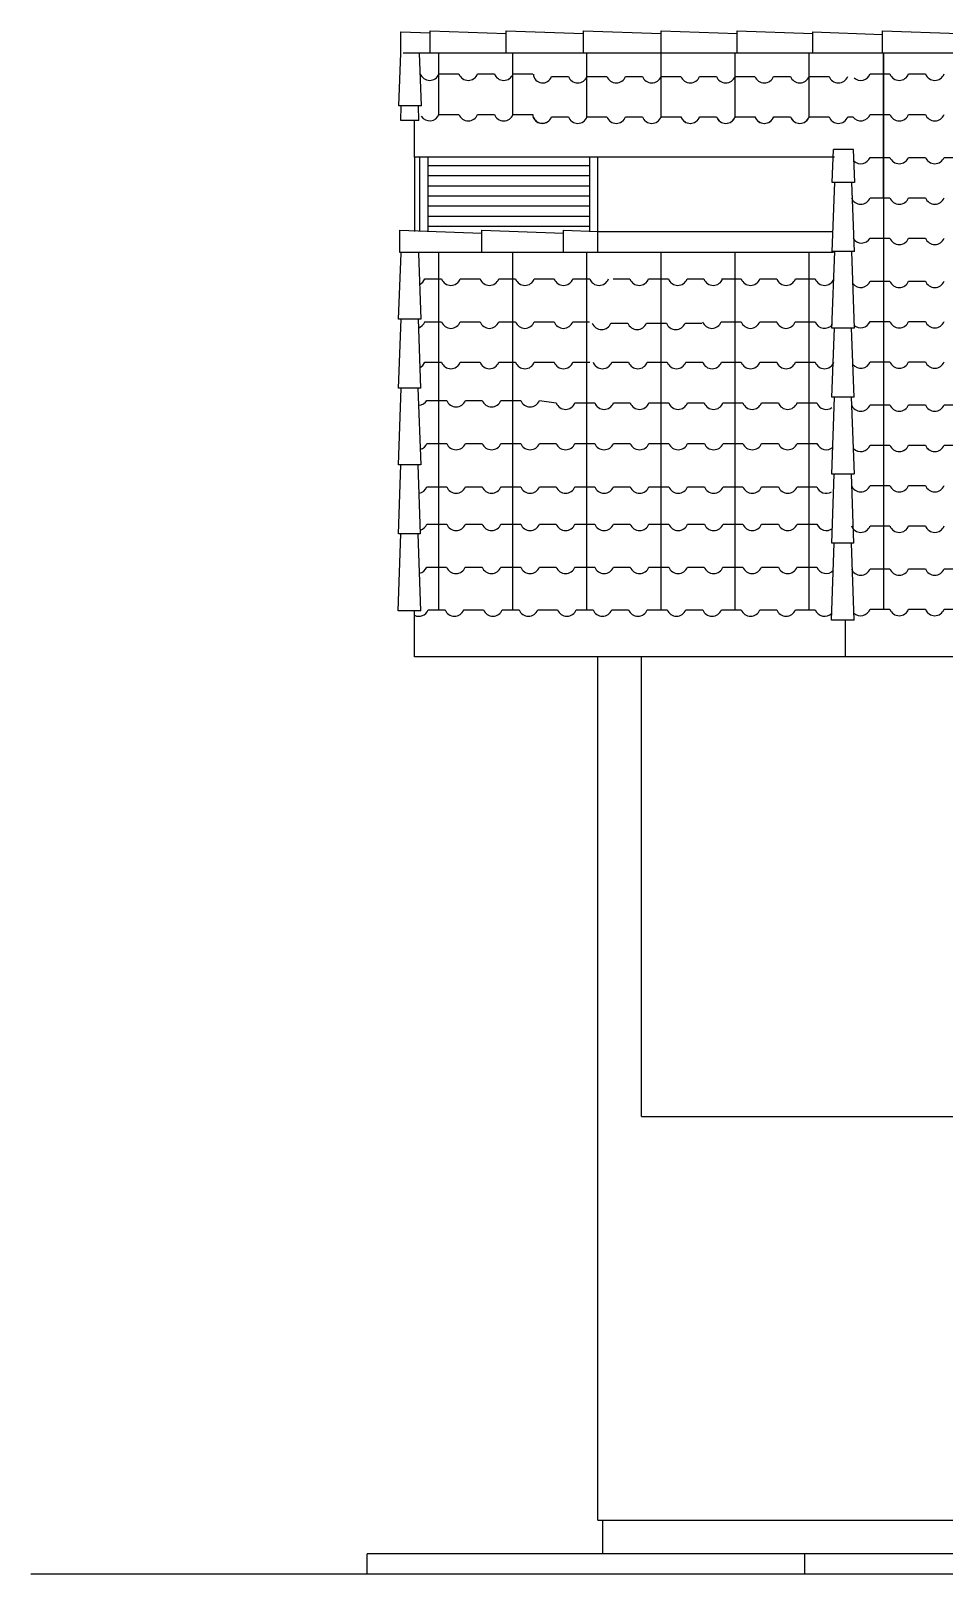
# Model space of a CAD drawing. Extents: x 121.8 to 221.5, y 86.6 to 106.4.
# Drawn here: x 181.312 to 184.025, y 88.346 to 92.931 of the extents above; entities that cross this region are included whole.
import ezdxf

# ---------------------------------------------------------------- set-up
doc = ezdxf.new("R2010")
doc.units = 0
doc.header["$LTSCALE"] = 15
for name, color, linetype in [('CONCRETO', 5, 'CONTINUOUS'), ('CORTE', 244, 'CONTINUOUS'), ('CORTETERRA', 244, 'CONTINUOUS'), ('PAREDE', 7, 'CONTINUOUS'), ('TELHADO', 20, 'CONTINUOUS'), ('VISTAL', 30, 'CONTINUOUS'), ('VISTAP', 244, 'CONTINUOUS')]:
    doc.layers.add(name, color=color, linetype=linetype)

msp = doc.modelspace()

# ---------------------------------------------------------------- linework, layer by layer
at = {"layer": 'CONCRETO', "color": 5}
msp.add_line((189.9512, 88.4064), (183.6112, 88.4064), dxfattribs=at)
at = {"layer": 'CORTE', "color": 1, "linetype": 'CONTINUOUS'}
for p, q in [((183.8453, 92.8655), (183.8453, 92.4356)), ((183.8453, 92.8655), (183.8453, 92.4356)), ((183.8453, 92.8655), (183.8453, 92.4356)), ((183.8453, 92.8655), (183.8453, 92.5633)), ((182.5246, 92.8033), (182.5644, 92.8033)), ((182.5246, 92.8033), (182.5644, 92.8033)), ((182.5644, 92.8033), (182.5837, 92.8033)), ((182.6391, 92.8033), (182.6892, 92.8033)), ((182.7446, 92.8033), (182.7844, 92.8033)), ((182.7844, 92.8033), (182.8037, 92.8033)), ((183.8055, 92.8033), (183.8453, 92.8033)), ((183.8055, 92.8033), (183.8453, 92.8033)), ((183.8453, 92.8033), (183.8646, 92.8033)), ((183.9199, 92.8033), (183.9701, 92.8033)), ((182.8589, 92.7956), (182.909, 92.7956)), ((182.9644, 92.7956), (183.0042, 92.7956)), ((183.0042, 92.7956), (183.0235, 92.7956)), ((183.0789, 92.7956), (183.129, 92.7956)), ((183.1844, 92.7956), (183.2242, 92.7956)), ((183.2242, 92.7956), (183.2435, 92.7956)), ((183.2989, 92.7956), (183.349, 92.7956)), ((183.4044, 92.7956), (183.4442, 92.7956)), ((183.4442, 92.7956), (183.4635, 92.7956)), ((183.5189, 92.7956), (183.569, 92.7956)), ((183.6244, 92.7956), (183.6642, 92.7956)), ((183.6244, 92.7956), (183.6642, 92.7956)), ((183.6244, 92.7956), (183.6642, 92.7956)), ((183.6642, 92.7956), (183.6835, 92.7956)), ((182.5246, 92.6833), (182.5644, 92.6833)), ((182.5246, 92.6833), (182.5644, 92.6833)), ((182.5644, 92.6833), (182.5837, 92.6833)), ((182.6391, 92.6833), (182.6892, 92.6833)), ((182.7446, 92.6833), (182.7844, 92.6833)), ((182.7844, 92.6833), (182.8037, 92.6833)), ((182.8589, 92.6756), (182.909, 92.6756)), ((182.8591, 92.6756), (182.9092, 92.6756)), ((182.9644, 92.6756), (183.0042, 92.6756)), ((182.9646, 92.6756), (183.0044, 92.6756)), ((183.0042, 92.6756), (183.0235, 92.6756)), ((183.0044, 92.6756), (183.0237, 92.6756)), ((183.0789, 92.6756), (183.129, 92.6756)), ((183.0791, 92.6756), (183.1292, 92.6756)), ((183.1844, 92.6756), (183.2242, 92.6756)), ((183.1846, 92.6756), (183.2244, 92.6756)), ((183.2242, 92.6756), (183.2435, 92.6756)), ((183.2244, 92.6756), (183.2437, 92.6756)), ((183.2989, 92.6756), (183.349, 92.6756)), ((183.2991, 92.6756), (183.3492, 92.6756)), ((183.4044, 92.6756), (183.4442, 92.6756)), ((183.4046, 92.6756), (183.4444, 92.6756)), ((183.4442, 92.6756), (183.4635, 92.6756)), ((183.4444, 92.6756), (183.4637, 92.6756)), ((183.5189, 92.6756), (183.569, 92.6756)), ((183.5191, 92.6756), (183.5692, 92.6756)), ((183.6244, 92.6756), (183.6642, 92.6756)), ((183.6244, 92.6756), (183.6644, 92.6756)), ((183.6244, 92.6756), (183.6642, 92.6756)), ((183.6246, 92.6756), (183.6644, 92.6756)), ((183.6246, 92.6756), (183.6644, 92.6756)), ((183.6246, 92.6756), (183.6644, 92.6756)), ((183.6642, 92.6756), (183.6835, 92.6756)), ((183.6644, 92.6756), (183.6837, 92.6756)), ((183.7389, 92.6756), (183.7544, 92.6756)), ((183.8055, 92.6833), (183.8453, 92.6833)), ((183.8055, 92.6833), (183.8453, 92.6833)), ((183.8453, 92.6833), (183.8646, 92.6833)), ((183.9199, 92.6833), (183.9701, 92.6833)), ((183.8053, 92.5556), (183.8451, 92.5556)), ((183.8053, 92.5556), (183.8451, 92.5556)), ((183.8451, 92.5556), (183.8644, 92.5556)), ((183.9197, 92.5556), (183.9699, 92.5556)), ((184.0253, 92.5556), (184.0651, 92.5556)), ((183.8055, 92.4356), (183.8453, 92.4356)), ((183.8055, 92.4356), (183.8453, 92.4356)), ((183.8055, 92.4356), (183.8453, 92.4356)), ((183.8055, 92.4356), (183.8453, 92.4356)), ((183.8055, 92.4356), (183.8453, 92.4356)), ((183.8055, 92.4356), (183.8453, 92.4356)), ((183.8453, 92.4356), (183.8453, 91.7004)), ((183.8453, 92.4356), (183.8646, 92.4356)), ((183.8453, 92.4356), (183.8646, 92.4356)), ((183.9199, 92.4356), (183.9701, 92.4356)), ((183.9199, 92.4356), (183.9701, 92.4356)), ((183.8055, 92.3156), (183.8453, 92.3156)), ((183.8055, 92.3156), (183.8453, 92.3156)), ((183.8055, 92.3156), (183.8453, 92.3156)), ((183.8453, 92.3156), (183.8646, 92.3156)), ((183.9199, 92.3156), (183.9701, 92.3156)), ((183.8055, 92.188), (183.8453, 92.188)), ((183.8055, 92.188), (183.8453, 92.188)), ((183.8055, 92.188), (183.8453, 92.188)), ((183.8055, 92.188), (183.8453, 92.188)), ((183.8453, 92.188), (183.8646, 92.188)), ((183.8453, 92.188), (183.8646, 92.188)), ((183.8453, 92.188), (183.8646, 92.188)), ((183.8453, 92.188), (183.8646, 92.188)), ((183.9199, 92.188), (183.9701, 92.188)), ((183.9199, 92.188), (183.9701, 92.188)), ((183.8055, 92.068), (183.8453, 92.068)), ((183.8055, 92.068), (183.8453, 92.068)), ((183.8453, 92.068), (183.8646, 92.068)), ((183.8453, 92.068), (183.8646, 92.068)), ((183.9199, 92.068), (183.9701, 92.068)), ((183.8055, 91.948), (183.8453, 91.948)), ((183.8055, 91.948), (183.8453, 91.948)), ((183.8453, 91.948), (183.8646, 91.948)), ((183.8453, 91.948), (183.8646, 91.948)), ((183.9199, 91.948), (183.9701, 91.948)), ((183.8053, 91.8204), (183.8451, 91.8204)), ((183.8053, 91.8204), (183.8451, 91.8204)), ((183.8451, 91.8204), (183.8644, 91.8204)), ((183.8451, 91.8204), (183.8644, 91.8204)), ((183.9197, 91.8204), (183.9699, 91.8204)), ((184.0253, 91.8204), (184.0651, 91.8204)), ((183.8053, 91.7004), (183.8451, 91.7004)), ((183.8053, 91.7004), (183.8451, 91.7004)), ((183.8055, 91.7004), (183.8453, 91.7004)), ((183.8055, 91.7004), (183.8453, 91.7004)), ((183.8451, 91.7004), (183.8644, 91.7004)), ((183.8451, 91.7004), (183.8644, 91.7004)), ((183.8453, 91.7004), (183.8453, 91.2128)), ((183.8453, 91.7004), (183.8646, 91.7004)), ((183.8453, 91.7004), (183.8453, 91.2128)), ((183.8453, 91.7004), (183.8646, 91.7004)), ((183.9197, 91.7004), (183.9699, 91.7004)), ((183.9199, 91.7004), (183.9701, 91.7004)), ((184.0253, 91.7004), (184.0651, 91.7004)), ((183.8055, 91.5804), (183.8453, 91.5804)), ((183.8055, 91.5804), (183.8453, 91.5804)), ((183.8453, 91.5804), (183.8646, 91.5804)), ((183.8453, 91.5804), (183.8646, 91.5804)), ((183.9199, 91.5804), (183.9701, 91.5804)), ((183.8055, 91.4604), (183.8453, 91.4604)), ((183.8055, 91.4604), (183.8453, 91.4604)), ((183.8453, 91.4604), (183.8646, 91.4604)), ((183.8453, 91.4604), (183.8646, 91.4604)), ((183.9199, 91.4604), (183.9701, 91.4604)), ((183.8053, 91.3328), (183.8451, 91.3328)), ((183.8053, 91.3328), (183.8451, 91.3328)), ((183.8451, 91.3328), (183.8644, 91.3328)), ((183.8451, 91.3328), (183.8644, 91.3328)), ((183.9197, 91.3328), (183.9699, 91.3328)), ((184.0253, 91.3328), (184.0651, 91.3328)), ((183.8053, 91.2128), (183.8451, 91.2128)), ((183.8053, 91.2128), (183.8451, 91.2128)), ((183.8451, 91.2128), (183.8644, 91.2128)), ((183.8451, 91.2128), (183.8644, 91.2128)), ((183.9197, 91.2128), (183.9699, 91.2128)), ((184.0253, 91.2128), (184.0651, 91.2128))]:
    msp.add_line(p, q, dxfattribs=at)
for centre, radius, start, end in [((182.4969, 92.8139), 0.0297, 199.82, 338.9483), ((182.6114, 92.8139), 0.0297, 201.0517, 338.9483), ((182.7169, 92.8139), 0.0297, 201.0517, 338.9483), ((182.8326, 92.8043), 0.0277, 184.0528, 341.8558), ((183.7778, 92.8139), 0.0297, 227.5842, 338.9483), ((183.8923, 92.8139), 0.0297, 201.0517, 338.9483), ((183.9978, 92.8139), 0.0297, 201.0517, 338.9483), ((182.9367, 92.8063), 0.0297, 201.0517, 338.9483), ((183.0512, 92.8063), 0.0297, 201.0517, 338.9483), ((183.1567, 92.8063), 0.0297, 201.0517, 338.9483), ((183.2712, 92.8063), 0.0297, 201.0517, 338.9483), ((183.3767, 92.8063), 0.0297, 201.0517, 338.9483), ((183.4912, 92.8063), 0.0297, 201.0517, 338.9483), ((183.5967, 92.8063), 0.0297, 201.0517, 338.9483), ((183.7112, 92.8063), 0.0297, 201.0517, 338.9483), ((182.4969, 92.6939), 0.0297, 213.48, 338.9483), ((182.6114, 92.6939), 0.0297, 201.0517, 338.9483), ((182.7169, 92.6939), 0.0297, 201.0517, 338.9483), ((182.8319, 92.6856), 0.0289, 184.6744, 339.9327), ((182.8312, 92.6863), 0.0297, 201.0517, 338.9483), ((182.9367, 92.6863), 0.0297, 201.0517, 338.9483), ((182.9369, 92.6863), 0.0297, 201.0517, 338.9483), ((183.0512, 92.6863), 0.0297, 201.0517, 338.9483), ((183.0514, 92.6863), 0.0297, 201.0517, 338.9483), ((183.1567, 92.6863), 0.0297, 201.0517, 338.9483), ((183.1569, 92.6863), 0.0297, 201.0517, 338.9483), ((183.2712, 92.6863), 0.0297, 201.0517, 338.9483), ((183.2714, 92.6863), 0.0297, 201.0517, 338.9483), ((183.3767, 92.6863), 0.0297, 201.0517, 338.9483), ((183.3769, 92.6863), 0.0297, 201.0517, 338.9483), ((183.4912, 92.6863), 0.0297, 201.0517, 338.9483), ((183.4914, 92.6863), 0.0297, 201.0517, 338.9483), ((183.5967, 92.6863), 0.0297, 201.0517, 338.9483), ((183.5969, 92.6863), 0.0297, 201.0517, 338.9483), ((183.7112, 92.6863), 0.0297, 201.0517, 338.9483), ((183.7114, 92.6863), 0.0297, 201.0517, 338.9483), ((183.7778, 92.6939), 0.0297, 218.0153, 338.9483), ((183.8923, 92.6939), 0.0297, 201.0517, 338.9483), ((183.9978, 92.6939), 0.0297, 201.0517, 338.9483), ((183.7776, 92.5663), 0.0297, 228.267, 338.9483), ((183.8921, 92.5663), 0.0297, 201.0517, 338.9483), ((183.9976, 92.5663), 0.0297, 201.0517, 338.9483), ((183.7778, 92.4463), 0.0297, 201.0517, 338.9483), ((183.7778, 92.4463), 0.0297, 201.0517, 338.9483), ((183.8923, 92.4463), 0.0297, 201.0517, 338.9483), ((183.8923, 92.4463), 0.0297, 201.0517, 338.9483), ((183.9978, 92.4463), 0.0297, 201.0517, 338.9483), ((183.9978, 92.4463), 0.0297, 201.0517, 338.9483), ((183.78, 92.3308), 0.0297, 212.4819, 329.2488), ((183.8923, 92.3263), 0.0297, 201.0517, 338.9483), ((183.9978, 92.3263), 0.0297, 201.0517, 338.9483), ((183.7778, 92.1987), 0.0297, 218.9533, 338.9483), ((183.7778, 92.1987), 0.0297, 218.9533, 338.9483), ((183.8923, 92.1987), 0.0297, 201.0517, 338.9483), ((183.8923, 92.1987), 0.0297, 201.0517, 338.9483), ((183.9978, 92.1987), 0.0297, 201.0517, 338.9483), ((183.9978, 92.1987), 0.0297, 201.0517, 338.9483), ((183.7778, 92.0787), 0.0297, 226.1598, 338.9483), ((183.8923, 92.0787), 0.0297, 201.0517, 338.9483), ((183.9978, 92.0787), 0.0297, 201.0517, 338.9483), ((183.7778, 91.9587), 0.0297, 218.5427, 338.9483), ((183.8923, 91.9587), 0.0297, 201.0517, 338.9483), ((183.9978, 91.9587), 0.0297, 201.0517, 338.9483), ((183.7776, 91.8311), 0.0297, 201.0517, 338.9483), ((183.8921, 91.8311), 0.0297, 201.0517, 338.9483), ((183.9976, 91.8311), 0.0297, 201.0517, 338.9483), ((183.7776, 91.7111), 0.0297, 223.3922, 338.9483), ((183.7778, 91.7111), 0.0297, 222.8171, 338.9483), ((183.8921, 91.7111), 0.0297, 201.0517, 338.9483), ((183.8923, 91.7111), 0.0297, 201.0517, 338.9483), ((183.9976, 91.7111), 0.0297, 201.0517, 338.9483), ((183.9978, 91.7111), 0.0297, 201.0517, 338.9483), ((183.7778, 91.5911), 0.0297, 201.0517, 338.9483), ((183.8923, 91.5911), 0.0297, 201.0517, 338.9483), ((183.9978, 91.5911), 0.0297, 201.0517, 338.9483), ((183.7778, 91.4711), 0.0297, 201.0517, 338.9483), ((183.8923, 91.4711), 0.0297, 201.0517, 338.9483), ((183.9978, 91.4711), 0.0297, 201.0517, 338.9483), ((183.7776, 91.3435), 0.0297, 201.0517, 338.9483), ((183.8921, 91.3435), 0.0297, 201.0517, 338.9483), ((183.9976, 91.3435), 0.0297, 201.0517, 338.9483), ((183.7776, 91.2235), 0.0297, 226.9371, 338.9483), ((183.8921, 91.2235), 0.0297, 201.0517, 338.9483), ((183.9976, 91.2235), 0.0297, 201.0517, 338.9483)]:
    msp.add_arc(centre, radius, start, end, dxfattribs=at)
at = {"layer": 'CORTETERRA', "color": 3}
msp.add_line((191.7562, 88.3464), (181.3121, 88.3464), dxfattribs=at)
at = {"layer": 'PAREDE', "color": 1}
msp.add_line((183.7328, 91.0712), (183.7328, 91.1808), dxfattribs=at)
at = {"layer": 'PAREDE', "color": 5}
msp.add_line((183.6112, 88.3464), (183.6112, 88.4064), dxfattribs=at)
at = {"layer": 'TELHADO', "color": 1, "linetype": 'CONTINUOUS'}
for p, q in [((182.5233, 92.8655), (182.5233, 92.6803)), ((182.7433, 92.8655), (182.7433, 92.6803)), ((182.9633, 92.8655), (182.9633, 92.6727)), ((183.1833, 92.8655), (183.1833, 92.6727)), ((183.4033, 92.8655), (183.4033, 92.6727)), ((183.6233, 92.8655), (183.6233, 92.6727)), ((183.6994, 92.5563), (182.4518, 92.5563))]:
    msp.add_line(p, q, dxfattribs=at)
at = {"layer": 'TELHADO', "linetype": 'CONTINUOUS'}
msp.add_line((182.4518, 92.5563), (182.4518, 92.6649), dxfattribs=at)
at = {"layer": 'VISTAL', "linetype": 'CONTINUOUS'}
for p, q in [((182.4518, 92.5563), (182.4518, 92.3355)), ((182.4668, 92.5563), (182.4668, 92.3355)), ((182.4918, 92.5563), (182.4918, 92.3355)), ((182.4918, 92.5313), (182.9714, 92.5313)), ((182.9714, 92.5563), (182.9714, 92.3355)), ((182.4918, 92.5013), (182.9714, 92.5013)), ((182.4918, 92.4713), (182.9714, 92.4713)), ((182.4918, 92.4413), (182.9714, 92.4413)), ((182.4918, 92.4113), (182.9714, 92.4113)), ((182.4918, 92.3813), (182.9714, 92.3813)), ((182.4918, 92.3513), (182.9714, 92.3513))]:
    msp.add_line(p, q, dxfattribs=at)
at = {"layer": 'VISTAL', "color": 1, "linetype": 'CONTINUOUS'}
msp.add_line((189.6914, 91.0712), (183.724, 91.0712), dxfattribs=at)
at = {"layer": 'VISTAP', "color": 1, "linetype": 'CONTINUOUS'}
for p, q in [((182.411, 92.9283), (182.498, 92.9251)), ((182.411, 92.8655), (182.411, 92.9283)), ((182.498, 92.9314), (182.7244, 92.9232)), ((182.498, 92.8655), (182.498, 92.9314)), ((182.7244, 92.9314), (182.9544, 92.9231)), ((182.7244, 92.8655), (182.7244, 92.9314)), ((182.9544, 92.9314), (183.1844, 92.9231)), ((182.9544, 92.8655), (182.9544, 92.9314)), ((183.1844, 92.9314), (183.4108, 92.9232)), ((183.1844, 92.8655), (183.1844, 92.9314)), ((183.4108, 92.9314), (183.6354, 92.9233)), ((183.4108, 92.8655), (183.4108, 92.9314)), ((183.6354, 92.9283), (183.8428, 92.9208)), ((183.6354, 92.8655), (183.6354, 92.9283)), ((183.8428, 92.9314), (184.0692, 92.9232)), ((183.8428, 92.8655), (183.8428, 92.9314)), ((182.4052, 92.7089), (182.4109, 92.8655)), ((185.942, 92.8655), (182.4183, 92.8655)), ((182.4724, 92.7089), (182.4668, 92.8655)), ((183.8453, 92.4356), (183.8453, 92.8655)), ((182.4724, 92.7089), (182.4052, 92.7089)), ((182.4112, 92.6649), (182.4127, 92.7089)), ((182.4651, 92.6649), (182.4112, 92.6649)), ((182.4651, 92.6649), (182.4635, 92.7089)), ((183.6929, 92.4813), (183.6964, 92.5791)), ((183.7566, 92.5791), (183.6964, 92.5791)), ((183.7601, 92.4813), (183.7566, 92.5791)), ((183.6929, 92.2763), (183.7003, 92.4813)), ((183.7588, 92.4813), (183.6929, 92.4813)), ((183.7588, 92.2763), (183.7514, 92.4813)), ((183.6922, 92.0478), (183.7004, 92.2763)), ((183.7588, 92.2763), (183.6929, 92.2763)), ((183.7595, 92.0478), (183.7512, 92.2763)), ((183.6922, 91.8428), (183.6996, 92.0478)), ((183.7581, 92.0478), (183.6922, 92.0478)), ((183.7581, 91.8428), (183.7507, 92.0478)), ((183.6915, 91.6143), (183.6998, 91.8428)), ((183.7581, 91.8428), (183.6922, 91.8428)), ((183.7588, 91.6143), (183.7505, 91.8428)), ((183.6915, 91.4093), (183.6989, 91.6143)), ((183.7574, 91.6143), (183.6915, 91.6143)), ((183.7574, 91.4093), (183.75, 91.6143)), ((183.6908, 91.1808), (183.6991, 91.4093)), ((183.7574, 91.4093), (183.6915, 91.4093)), ((183.7581, 91.1808), (183.7499, 91.4093)), ((183.7582, 91.1808), (183.6908, 91.1808))]:
    msp.add_line(p, q, dxfattribs=at)
at = {"layer": 'VISTAP', "color": 244, "linetype": 'CONTINUOUS'}
for p, q in [((182.9962, 92.2729), (182.9962, 92.5563)), ((182.4081, 92.3389), (182.6523, 92.3301)), ((182.4081, 92.2729), (182.4081, 92.3389)), ((182.6523, 92.3388), (182.8946, 92.33)), ((182.6523, 92.2729), (182.6523, 92.3388)), ((182.8946, 92.3388), (182.9962, 92.3351)), ((182.8946, 92.2729), (182.8946, 92.3388)), ((182.4048, 92.0752), (182.4119, 92.2712)), ((183.6972, 92.2729), (182.408, 92.2729)), ((182.472, 92.0752), (182.4649, 92.2712)), ((182.5233, 92.2729), (182.5233, 91.9462)), ((182.7433, 92.2729), (182.7433, 91.9462)), ((182.9633, 92.2729), (182.9633, 91.9462)), ((183.1833, 92.2729), (183.1833, 91.9466)), ((183.4033, 92.2729), (183.4033, 91.9466)), ((183.6233, 92.2729), (183.6233, 91.9466)), ((182.4822, 92.1943), (182.5324, 92.1943)), ((182.5878, 92.1943), (182.6276, 92.1943)), ((182.5878, 92.1943), (182.6276, 92.1943)), ((182.624, 92.1943), (182.6276, 92.1943)), ((182.6276, 92.1943), (182.6469, 92.1943)), ((182.6276, 92.1943), (182.6469, 92.1943)), ((182.7022, 92.1943), (182.7524, 92.1943)), ((182.8078, 92.1943), (182.8476, 92.1943)), ((182.8078, 92.1943), (182.8476, 92.1943)), ((182.8476, 92.1943), (182.8669, 92.1943)), ((182.9222, 92.1943), (182.9724, 92.1943)), ((183.0417, 92.1943), (183.0919, 92.1943)), ((183.1473, 92.1943), (183.1871, 92.1943)), ((183.1473, 92.1943), (183.1871, 92.1943)), ((183.1871, 92.1943), (183.2064, 92.1943)), ((183.2617, 92.1943), (183.3119, 92.1943)), ((183.3635, 92.1943), (183.4033, 92.1943)), ((183.4033, 92.1943), (183.4226, 92.1943)), ((183.4779, 92.1943), (183.5281, 92.1943)), ((183.5835, 92.1943), (183.6233, 92.1943)), ((183.6233, 92.1943), (183.6426, 92.1943)), ((182.4707, 92.0752), (182.4048, 92.0752)), ((182.4048, 91.8702), (182.4122, 92.0752)), ((182.4707, 91.8702), (182.4633, 92.0752)), ((182.482, 92.0666), (182.5322, 92.0666)), ((182.5876, 92.0666), (182.6274, 92.0666)), ((182.5876, 92.0666), (182.6274, 92.0666)), ((182.621, 92.0666), (182.6274, 92.0666)), ((182.6274, 92.0666), (182.6467, 92.0666)), ((182.6274, 92.0666), (182.6467, 92.0666)), ((182.702, 92.0666), (182.7522, 92.0666)), ((182.8076, 92.0666), (182.8474, 92.0666)), ((182.8076, 92.0666), (182.8474, 92.0666)), ((182.8474, 92.0666), (182.8667, 92.0666)), ((182.922, 92.0666), (182.9722, 92.0666)), ((183.0356, 92.0631), (183.0857, 92.0631)), ((183.1411, 92.0631), (183.1809, 92.0631)), ((183.1411, 92.0631), (183.1809, 92.0631)), ((183.1809, 92.0631), (183.2002, 92.0631)), ((183.2556, 92.0631), (183.3057, 92.0631)), ((183.3633, 92.0666), (183.4031, 92.0666)), ((183.4031, 92.0666), (183.4224, 92.0666)), ((183.4777, 92.0666), (183.5279, 92.0666)), ((183.5833, 92.0666), (183.6231, 92.0666)), ((183.6231, 92.0666), (183.6424, 92.0666)), ((182.4822, 91.9466), (182.5324, 91.9466)), ((182.4822, 91.9466), (182.5324, 91.9466)), ((182.5233, 91.9462), (182.5233, 91.2106)), ((182.5878, 91.9466), (182.6276, 91.9466)), ((182.5878, 91.9466), (182.6276, 91.9466)), ((182.5878, 91.9466), (182.6276, 91.9466)), ((182.5878, 91.9466), (182.6276, 91.9466)), ((182.6254, 91.9466), (182.6276, 91.9466)), ((182.6254, 91.9466), (182.6276, 91.9466)), ((182.6276, 91.9466), (182.6469, 91.9466)), ((182.6276, 91.9466), (182.6469, 91.9466)), ((182.6276, 91.9466), (182.6469, 91.9466)), ((182.6276, 91.9466), (182.6469, 91.9466)), ((182.7022, 91.9466), (182.7524, 91.9466)), ((182.7022, 91.9466), (182.7524, 91.9466)), ((182.7433, 91.9462), (182.7433, 91.2106)), ((182.8078, 91.9466), (182.8476, 91.9466)), ((182.8078, 91.9466), (182.8476, 91.9466)), ((182.8078, 91.9466), (182.8476, 91.9466)), ((182.8078, 91.9466), (182.8476, 91.9466)), ((182.8476, 91.9466), (182.8669, 91.9466)), ((182.8476, 91.9466), (182.8669, 91.9466)), ((182.9222, 91.9466), (182.9724, 91.9466)), ((182.9633, 91.9462), (182.9633, 91.2106)), ((183.0379, 91.9466), (183.0881, 91.9466)), ((183.0379, 91.9466), (183.0881, 91.9466)), ((183.1435, 91.9466), (183.1833, 91.9466)), ((183.1435, 91.9466), (183.1833, 91.9466)), ((183.1435, 91.9466), (183.1833, 91.9466)), ((183.1435, 91.9466), (183.1833, 91.9466)), ((183.1833, 91.9466), (183.1833, 91.211)), ((183.1833, 91.9466), (183.2026, 91.9466)), ((183.1833, 91.9466), (183.2026, 91.9466)), ((183.2579, 91.9466), (183.3081, 91.9466)), ((183.3635, 91.9466), (183.4033, 91.9466)), ((183.3635, 91.9466), (183.4033, 91.9466)), ((183.4033, 91.9466), (183.4226, 91.9466)), ((183.4033, 91.9466), (183.4226, 91.9466)), ((183.4033, 91.9466), (183.4033, 91.211)), ((183.4779, 91.9466), (183.5281, 91.9466)), ((183.4779, 91.9466), (183.5281, 91.9466)), ((183.5835, 91.9466), (183.6233, 91.9466)), ((183.5835, 91.9466), (183.6233, 91.9466)), ((183.6233, 91.9466), (183.6426, 91.9466)), ((183.6233, 91.9466), (183.6426, 91.9466)), ((183.6233, 91.9466), (183.6233, 91.211)), ((182.4041, 91.6417), (182.4123, 91.8702)), ((182.4707, 91.8702), (182.4048, 91.8702)), ((182.4714, 91.6418), (182.4631, 91.8702)), ((182.4885, 91.8335), (182.5283, 91.8335)), ((182.4885, 91.8335), (182.5283, 91.8335)), ((182.4885, 91.8335), (182.5283, 91.8335)), ((182.5283, 91.8335), (182.5476, 91.8335)), ((182.603, 91.8335), (182.6531, 91.8335)), ((182.7085, 91.8335), (182.7483, 91.8335)), ((182.7483, 91.8335), (182.7676, 91.8335)), ((182.823, 91.8335), (182.8729, 91.8259)), ((182.9283, 91.8259), (182.9681, 91.8259)), ((182.9681, 91.8259), (182.9874, 91.8259)), ((183.0428, 91.8259), (183.0929, 91.8259)), ((183.1483, 91.8259), (183.1881, 91.8259)), ((183.1881, 91.8259), (183.2074, 91.8259)), ((183.2628, 91.8259), (183.3129, 91.8259)), ((183.3683, 91.8259), (183.4081, 91.8259)), ((183.4081, 91.8259), (183.4274, 91.8259)), ((183.4828, 91.8259), (183.5329, 91.8259)), ((183.5883, 91.8259), (183.6281, 91.8259)), ((183.5883, 91.8259), (183.6281, 91.8259)), ((183.6281, 91.8259), (183.6474, 91.8259)), ((182.4885, 91.7059), (182.5283, 91.7059)), ((182.4885, 91.7059), (182.5283, 91.7059)), ((182.4885, 91.7059), (182.5283, 91.7059)), ((182.4885, 91.7059), (182.5283, 91.7059)), ((182.5283, 91.7059), (182.5476, 91.7059)), ((182.5283, 91.7059), (182.5476, 91.7059)), ((182.5283, 91.7059), (182.5476, 91.7059)), ((182.5283, 91.7059), (182.5476, 91.7059)), ((182.603, 91.7059), (182.6531, 91.7059)), ((182.603, 91.7059), (182.6531, 91.7059)), ((182.7085, 91.7059), (182.7483, 91.7059)), ((182.7085, 91.7059), (182.7483, 91.7059)), ((182.7483, 91.7059), (182.7676, 91.7059)), ((182.7483, 91.7059), (182.7676, 91.7059)), ((182.823, 91.7059), (182.8731, 91.7059)), ((182.823, 91.7059), (182.8731, 91.7059)), ((182.9285, 91.7059), (182.9683, 91.7059)), ((182.9285, 91.7059), (182.9683, 91.7059)), ((182.9683, 91.7059), (182.9876, 91.7059)), ((182.9683, 91.7059), (182.9876, 91.7059)), ((183.043, 91.7059), (183.0931, 91.7059)), ((183.043, 91.7059), (183.0931, 91.7059)), ((183.1485, 91.7059), (183.1883, 91.7059)), ((183.1485, 91.7059), (183.1883, 91.7059)), ((183.1883, 91.7059), (183.2076, 91.7059)), ((183.1883, 91.7059), (183.2076, 91.7059)), ((183.263, 91.7059), (183.3131, 91.7059)), ((183.263, 91.7059), (183.3131, 91.7059)), ((183.3685, 91.7059), (183.4083, 91.7059)), ((183.3685, 91.7059), (183.4083, 91.7059)), ((183.4083, 91.7059), (183.4276, 91.7059)), ((183.4083, 91.7059), (183.4276, 91.7059)), ((183.483, 91.7059), (183.5331, 91.7059)), ((183.483, 91.7059), (183.5331, 91.7059)), ((183.5885, 91.7059), (183.6283, 91.7059)), ((183.5885, 91.7059), (183.6283, 91.7059)), ((183.5885, 91.7059), (183.6283, 91.7059)), ((183.5885, 91.7059), (183.6283, 91.7059)), ((183.5885, 91.7059), (183.6283, 91.7059)), ((183.5885, 91.7059), (183.6283, 91.7059)), ((183.6283, 91.7059), (183.6476, 91.7059)), ((183.6283, 91.7059), (183.6476, 91.7059)), ((182.4041, 91.4367), (182.4115, 91.6417)), ((182.47, 91.6417), (182.4041, 91.6417)), ((182.47, 91.4367), (182.4626, 91.6417)), ((182.4885, 91.5765), (182.5283, 91.5765)), ((182.4885, 91.5765), (182.5283, 91.5765)), ((182.5283, 91.5765), (182.5476, 91.5765)), ((182.5283, 91.5765), (182.5476, 91.5765)), ((182.603, 91.5765), (182.6531, 91.5765)), ((182.7085, 91.5765), (182.7483, 91.5765)), ((182.7483, 91.5765), (182.7676, 91.5765)), ((182.823, 91.5765), (182.8731, 91.5765)), ((182.9285, 91.5765), (182.9683, 91.5765)), ((182.9683, 91.5765), (182.9876, 91.5765)), ((183.043, 91.5765), (183.0931, 91.5765)), ((183.1485, 91.5765), (183.1883, 91.5765)), ((183.1883, 91.5765), (183.2076, 91.5765)), ((183.263, 91.5765), (183.3131, 91.5765)), ((183.3685, 91.5765), (183.4083, 91.5765)), ((183.4083, 91.5765), (183.4276, 91.5765)), ((183.483, 91.5765), (183.5331, 91.5765)), ((183.5885, 91.5765), (183.6283, 91.5765)), ((183.5885, 91.5765), (183.6283, 91.5765)), ((183.5885, 91.5765), (183.6283, 91.5765)), ((183.6283, 91.5765), (183.6476, 91.5765)), ((182.4034, 91.2083), (182.4117, 91.4367)), ((182.47, 91.4367), (182.4041, 91.4367)), ((182.4707, 91.2083), (182.4624, 91.4367)), ((182.4885, 91.4659), (182.5283, 91.4659)), ((182.4885, 91.4659), (182.5283, 91.4659)), ((182.5283, 91.4659), (182.5476, 91.4659)), ((182.5283, 91.4659), (182.5476, 91.4659)), ((182.603, 91.4659), (182.6531, 91.4659)), ((182.7085, 91.4659), (182.7483, 91.4659)), ((182.7483, 91.4659), (182.7676, 91.4659)), ((182.823, 91.4659), (182.8731, 91.4659)), ((182.9285, 91.4659), (182.9683, 91.4659)), ((182.9683, 91.4659), (182.9876, 91.4659)), ((183.043, 91.4659), (183.0931, 91.4659)), ((183.1485, 91.4659), (183.1883, 91.4659)), ((183.1883, 91.4659), (183.2076, 91.4659)), ((183.263, 91.4659), (183.3131, 91.4659)), ((183.3685, 91.4659), (183.4083, 91.4659)), ((183.4083, 91.4659), (183.4276, 91.4659)), ((183.483, 91.4659), (183.5331, 91.4659)), ((183.5885, 91.4659), (183.6283, 91.4659)), ((183.5885, 91.4659), (183.6283, 91.4659)), ((183.5885, 91.4659), (183.6283, 91.4659)), ((183.6283, 91.4659), (183.6476, 91.4659)), ((182.4883, 91.3383), (182.5281, 91.3383)), ((182.4883, 91.3383), (182.5281, 91.3383)), ((182.5281, 91.3383), (182.5474, 91.3383)), ((182.5281, 91.3383), (182.5474, 91.3383)), ((182.6028, 91.3383), (182.6529, 91.3383)), ((182.7083, 91.3383), (182.7481, 91.3383)), ((182.7481, 91.3383), (182.7674, 91.3383)), ((182.8228, 91.3383), (182.8729, 91.3383)), ((182.9283, 91.3383), (182.9681, 91.3383)), ((182.9681, 91.3383), (182.9874, 91.3383)), ((183.0428, 91.3383), (183.0929, 91.3383)), ((183.1483, 91.3383), (183.1881, 91.3383)), ((183.1881, 91.3383), (183.2074, 91.3383)), ((183.2628, 91.3383), (183.3129, 91.3383)), ((183.3683, 91.3383), (183.4081, 91.3383)), ((183.4081, 91.3383), (183.4274, 91.3383)), ((183.4828, 91.3383), (183.5329, 91.3383)), ((183.5883, 91.3383), (183.6281, 91.3383)), ((183.5883, 91.3383), (183.6281, 91.3383)), ((183.5883, 91.3383), (183.6281, 91.3383)), ((183.6281, 91.3383), (183.6474, 91.3383)), ((182.4704, 91.2083), (182.4034, 91.2083)), ((182.4518, 91.0712), (182.4518, 91.2083)), ((182.4924, 91.211), (182.5426, 91.211)), ((182.4924, 91.211), (182.5426, 91.211)), ((182.5979, 91.211), (182.6377, 91.211)), ((182.5979, 91.211), (182.6377, 91.211)), ((182.5979, 91.211), (182.6377, 91.211)), ((182.5979, 91.211), (182.6377, 91.211)), ((182.6377, 91.211), (182.657, 91.211)), ((182.6377, 91.211), (182.657, 91.211)), ((182.7124, 91.211), (182.7626, 91.211)), ((182.7124, 91.211), (182.7626, 91.211)), ((182.8179, 91.211), (182.8577, 91.211)), ((182.8179, 91.211), (182.8577, 91.211)), ((182.8577, 91.211), (182.877, 91.211)), ((182.8577, 91.211), (182.877, 91.211)), ((182.9324, 91.211), (182.9826, 91.211)), ((182.9324, 91.211), (182.9826, 91.211)), ((183.0379, 91.211), (183.0881, 91.211)), ((183.0379, 91.211), (183.0881, 91.211)), ((183.1435, 91.211), (183.1833, 91.211)), ((183.1435, 91.211), (183.1833, 91.211)), ((183.1435, 91.211), (183.1833, 91.211)), ((183.1435, 91.211), (183.1833, 91.211)), ((183.1833, 91.211), (183.2026, 91.211)), ((183.1833, 91.211), (183.2026, 91.211)), ((183.2579, 91.211), (183.3081, 91.211)), ((183.2579, 91.211), (183.3081, 91.211)), ((183.3635, 91.211), (183.4033, 91.211)), ((183.3635, 91.211), (183.4033, 91.211)), ((183.4033, 91.211), (183.4226, 91.211)), ((183.4033, 91.211), (183.4226, 91.211)), ((183.4779, 91.211), (183.5281, 91.211)), ((183.4779, 91.211), (183.5281, 91.211)), ((183.5835, 91.211), (183.6233, 91.211)), ((183.5835, 91.211), (183.6233, 91.211)), ((183.6233, 91.211), (183.6426, 91.211)), ((183.6233, 91.211), (183.6426, 91.211)), ((183.724, 91.0712), (182.4518, 91.0712))]:
    msp.add_line(p, q, dxfattribs=at)
at = {"layer": 'VISTAP', "linetype": 'CONTINUOUS'}
for p, q in [((182.9962, 92.3351), (183.695, 92.3351)), ((183.6112, 88.4064), (182.3112, 88.4064))]:
    msp.add_line(p, q, dxfattribs=at)
at = {"layer": 'VISTAP', "color": 244}
for p, q in [((182.9962, 88.5064), (182.9962, 91.0712)), ((183.1262, 89.7064), (183.1262, 91.0712)), ((183.1262, 89.7064), (184.2962, 89.7064)), ((182.9962, 88.5064), (184.2962, 88.5064)), ((183.0112, 88.4064), (183.0112, 88.5064)), ((182.3112, 88.3464), (182.3112, 88.4064))]:
    msp.add_line(p, q, dxfattribs=at)
at = {"layer": 'VISTAP', "color": 244, "linetype": 'CONTINUOUS'}
for centre, start, end in [((182.4546, 92.2049), 297.5447, 338.9483), ((182.5601, 92.2049), 201.0517, 338.9483), ((182.6746, 92.2049), 201.0517, 338.9483), ((182.7801, 92.2049), 201.0517, 338.9483), ((182.8946, 92.2049), 201.0517, 338.9483), ((183.0001, 92.2049), 201.0517, 338.9483), ((183.1196, 92.2049), 201.0517, 338.9483), ((183.2341, 92.2049), 201.0517, 338.9483), ((183.3396, 92.2049), 201.0517, 338.9483), ((183.4503, 92.2049), 201.0517, 338.9483), ((183.5558, 92.2049), 201.0517, 338.9483), ((183.6703, 92.2049), 201.0517, 338.9483), ((182.4544, 92.0773), 289.4235, 338.9483), ((182.5599, 92.0773), 201.0517, 338.9483), ((182.6744, 92.0773), 201.0517, 338.9483), ((182.7799, 92.0773), 201.0517, 338.9483), ((182.8944, 92.0773), 201.0517, 338.9483), ((183.0079, 92.0738), 201.0517, 338.9483), ((183.1134, 92.0738), 201.0517, 338.9483), ((183.2279, 92.0738), 201.0517, 338.9483), ((183.3356, 92.0773), 201.0517, 338.9483), ((183.4501, 92.0773), 201.0517, 338.9483), ((183.5556, 92.0773), 201.0517, 338.9483), ((183.6701, 92.0773), 201.0517, 321.6144), ((182.4546, 91.9573), 297.9937, 338.9483), ((182.4546, 91.9573), 297.9937, 338.9483), ((182.5601, 91.9573), 201.0517, 338.9483), ((182.5601, 91.9573), 201.0517, 338.9483), ((182.6746, 91.9573), 201.0517, 338.9483), ((182.6746, 91.9573), 201.0517, 338.9483), ((182.7801, 91.9573), 201.0517, 338.9483), ((182.7801, 91.9573), 201.0517, 338.9483), ((182.8946, 91.9573), 201.0517, 338.9483), ((182.8946, 91.9573), 201.0517, 338.9483), ((183.0103, 91.9573), 201.0517, 338.9483), ((183.0103, 91.9573), 201.0517, 338.9483), ((183.1158, 91.9573), 201.0517, 338.9483), ((183.1158, 91.9573), 201.0517, 338.9483), ((183.2303, 91.9573), 201.0517, 338.9483), ((183.2303, 91.9573), 201.0517, 338.9483), ((183.3358, 91.9573), 201.0517, 338.9483), ((183.3358, 91.9573), 201.0517, 338.9483), ((183.4503, 91.9573), 201.0517, 338.9483), ((183.4503, 91.9573), 201.0517, 338.9483), ((183.5558, 91.9573), 201.0517, 338.9483), ((183.5558, 91.9573), 201.0517, 338.9483), ((183.6703, 91.9573), 201.0517, 338.9483), ((182.463, 91.8487), 273.8223, 329.2488), ((182.5753, 91.8441), 201.0517, 338.9483), ((182.6808, 91.8441), 201.0517, 338.9483), ((182.7953, 91.8441), 201.0517, 338.9483), ((182.9006, 91.8365), 201.0517, 338.9483), ((183.0151, 91.8365), 201.0517, 338.9483), ((183.1206, 91.8365), 201.0517, 338.9483), ((183.2351, 91.8365), 201.0517, 338.9483), ((183.3406, 91.8365), 201.0517, 338.9483), ((183.4551, 91.8365), 201.0517, 338.9483), ((183.5606, 91.8365), 201.0517, 338.9483), ((183.6751, 91.8365), 201.0517, 304.2587), ((182.4608, 91.7165), 287.4124, 338.9483), ((182.4608, 91.7165), 287.4124, 338.9483), ((182.5753, 91.7165), 201.0517, 338.9483), ((182.5753, 91.7165), 201.0517, 338.9483), ((182.6808, 91.7165), 201.0517, 338.9483), ((182.6808, 91.7165), 201.0517, 338.9483), ((182.7953, 91.7165), 201.0517, 338.9483), ((182.7953, 91.7165), 201.0517, 338.9483), ((182.9008, 91.7165), 201.0517, 338.9483), ((182.9008, 91.7165), 201.0517, 338.9483), ((183.0153, 91.7165), 201.0517, 338.9483), ((183.0153, 91.7165), 201.0517, 338.9483), ((183.1208, 91.7165), 201.0517, 338.9483), ((183.1208, 91.7165), 201.0517, 338.9483), ((183.2353, 91.7165), 201.0517, 338.9483), ((183.2353, 91.7165), 201.0517, 338.9483), ((183.3408, 91.7165), 201.0517, 338.9483), ((183.3408, 91.7165), 201.0517, 338.9483), ((183.4553, 91.7165), 201.0517, 338.9483), ((183.4553, 91.7165), 201.0517, 338.9483), ((183.5608, 91.7165), 201.0517, 338.9483), ((183.5608, 91.7165), 201.0517, 338.9483), ((183.6753, 91.7165), 201.0517, 311.8761), ((182.4608, 91.5871), 279.3196, 338.9483), ((182.5753, 91.5871), 201.0517, 338.9483), ((182.6808, 91.5871), 201.0517, 338.9483), ((182.7953, 91.5871), 201.0517, 338.9483), ((182.9008, 91.5871), 201.0517, 338.9483), ((183.0153, 91.5871), 201.0517, 338.9483), ((183.1208, 91.5871), 201.0517, 338.9483), ((183.2353, 91.5871), 201.0517, 338.9483), ((183.3408, 91.5871), 201.0517, 338.9483), ((183.4553, 91.5871), 201.0517, 338.9483), ((183.5608, 91.5871), 201.0517, 338.9483), ((183.6753, 91.5871), 201.0517, 300.4187), ((182.4608, 91.4765), 287.1582, 338.9483), ((182.5753, 91.4765), 201.0517, 338.9483), ((182.6808, 91.4765), 201.0517, 338.9483), ((182.7953, 91.4765), 201.0517, 338.9483), ((182.9008, 91.4765), 201.0517, 338.9483), ((183.0153, 91.4765), 201.0517, 338.9483), ((183.1208, 91.4765), 201.0517, 338.9483), ((183.2353, 91.4765), 201.0517, 338.9483), ((183.3408, 91.4765), 201.0517, 338.9483), ((183.4553, 91.4765), 201.0517, 338.9483), ((183.5608, 91.4765), 201.0517, 338.9483), ((183.6753, 91.4765), 201.0517, 308.59), ((182.4606, 91.3489), 281.739, 338.9483), ((182.5751, 91.3489), 201.0517, 338.9483), ((182.6806, 91.3489), 201.0517, 338.9483), ((182.7951, 91.3489), 201.0517, 338.9483), ((182.9006, 91.3489), 201.0517, 338.9483), ((183.0151, 91.3489), 201.0517, 338.9483), ((183.1206, 91.3489), 201.0517, 338.9483), ((183.2351, 91.3489), 201.0517, 338.9483), ((183.3406, 91.3489), 201.0517, 338.9483), ((183.4551, 91.3489), 201.0517, 338.9483), ((183.5606, 91.3489), 201.0517, 338.9483), ((183.6751, 91.3489), 201.0517, 317.1376), ((182.4647, 91.2217), 244.0484, 338.9483), ((182.5703, 91.2217), 201.0517, 338.9483), ((182.5703, 91.2217), 201.0517, 338.9483), ((182.6847, 91.2217), 201.0517, 338.9483), ((182.6847, 91.2217), 201.0517, 338.9483), ((182.7903, 91.2217), 201.0517, 338.9483), ((182.7903, 91.2217), 201.0517, 338.9483), ((182.9047, 91.2217), 201.0517, 338.9483), ((182.9047, 91.2217), 201.0517, 338.9483), ((183.0103, 91.2217), 201.0517, 338.9483), ((183.0103, 91.2217), 201.0517, 338.9483), ((183.1158, 91.2217), 201.0517, 338.9483), ((183.1158, 91.2217), 201.0517, 338.9483), ((183.2303, 91.2217), 201.0517, 338.9483), ((183.2303, 91.2217), 201.0517, 338.9483), ((183.3358, 91.2217), 201.0517, 338.9483), ((183.3358, 91.2217), 201.0517, 338.9483), ((183.4503, 91.2217), 201.0517, 338.9483), ((183.4503, 91.2217), 201.0517, 338.9483), ((183.5558, 91.2217), 201.0517, 338.9483), ((183.5558, 91.2217), 201.0517, 338.9483), ((183.6703, 91.2217), 201.0517, 315.9318)]:
    msp.add_arc(centre, 0.0297, start, end, dxfattribs=at)

doc.saveas('drawing.dxf')
